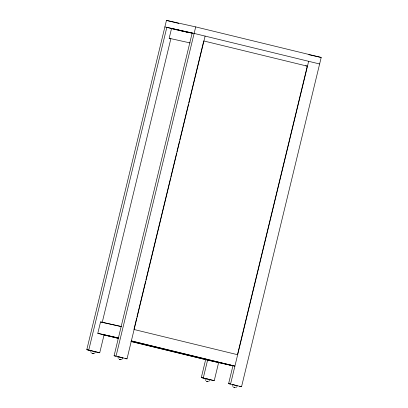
<?xml version="1.0" encoding="UTF-8"?>
<svg xmlns="http://www.w3.org/2000/svg" width="408" height="408" viewBox="0 0 408 408"><rect width="100%" height="100%" fill="white"/><g stroke="black" fill="none" stroke-linecap="round" stroke-linejoin="round"><path stroke-width="0.61" d="M91.066 350.722L86.797 349.681L166.459 20.4L195.702 26.902L321.203 57.457L241.541 386.743L239.593 386.31M86.797 349.681L88.745 350.115L166.831 27.351L173.247 28.917M118.677 338.421L97.793 333.331L100.552 321.922L121.569 326.594M121.411 326.594L102.245 322.33L170.865 38.694L169.172 38.281L171.539 28.499L192.556 33.17M95.946 351.91L99.725 352.787L104.076 334.825M205.107 36.093L127.021 358.856L114.092 355.75L192.178 32.987M195.702 26.902L116.04 356.184L114.092 355.75M134.094 328.858L136.639 318.332M136.94 317.093L145.625 281.183M145.926 279.944L170.493 178.398M170.794 177.164L176.633 153.015M176.934 151.776L179.479 141.25M179.78 140.01L188.465 104.101M188.766 102.862L203.597 41.565M206.805 378.905L201.317 377.568L205.811 358.979M201.317 377.568L203.266 378.002L207.764 359.412M209.855 379.644L214.246 380.674L218.591 362.707M241.541 386.743L228.613 383.632L232.958 365.67M237.481 354.685L307.285 66.157M308.647 61.307L230.561 384.066L228.613 383.632M122.839 358.443L121.314 359.55M95.365 352.614L93.682 353.578M209.885 380.496L208.539 381.368M237.181 386.565L236.156 387.309M123.002 357.898L117.881 356.658L119.156 356.98M308.759 54.692L321.203 57.457M164.883 26.923L194.126 33.42L319.627 63.98M175.863 29.595L177.041 29.855M177.811 30.029L180.285 30.58M181.519 30.85L183.993 31.401M185.232 31.676L187.7 32.227M188.94 32.502L191.413 33.053M305.689 65.8L307.464 66.193L203.745 40.948M169.172 38.281L190.189 42.952M97.793 333.331L118.81 338.002M103.887 334.82L102.117 334.427L118.754 338.477M104.066 334.861L118.284 338.018M232.948 365.701L207.606 360.07L233.044 365.854M125.072 358.423L127.021 358.856M232.769 384.622L232.402 384.54L235.049 385.167M205.474 378.553C204.882 378.425 210.559 379.746 209.957 379.654M93.233 351.217L90.668 350.61M166.459 20.4L178.821 23.409M174.15 29.136L176.593 29.733M178.25 30.136L180.719 30.738M181.948 31.039L184.416 31.64M185.645 31.941L187.496 32.39M170.447 28.274L173.42 28.999M174.155 29.177L177.092 29.896M177.863 30.08L180.79 30.794M181.575 30.983L184.044 31.584M133.941 329.475L237.66 354.725M100.552 321.922L102.831 322.473M131.361 340.925L234.901 366.134L131.437 340.981M131.004 341.42L207.427 360.029L131.08 341.476M88.745 350.115L99.725 352.787M203.266 378.002L214.246 380.674M235.722 385.33L237.288 385.713M206.382 378.792L207.009 378.945M93.906 351.38L95.727 351.829M233.019 386.549L232.448 385.417M205.724 380.486L205.153 379.353M91.203 352.599L90.632 351.466M118.305 358.397L117.927 357.535M91.994 353.323L93.33 353.649L91.994 353.323M119.289 359.392L120.625 359.718L119.289 359.392M206.509 381.205L207.851 381.531L206.509 381.205M233.804 387.274L235.146 387.6L233.804 387.274"/></g></svg>
